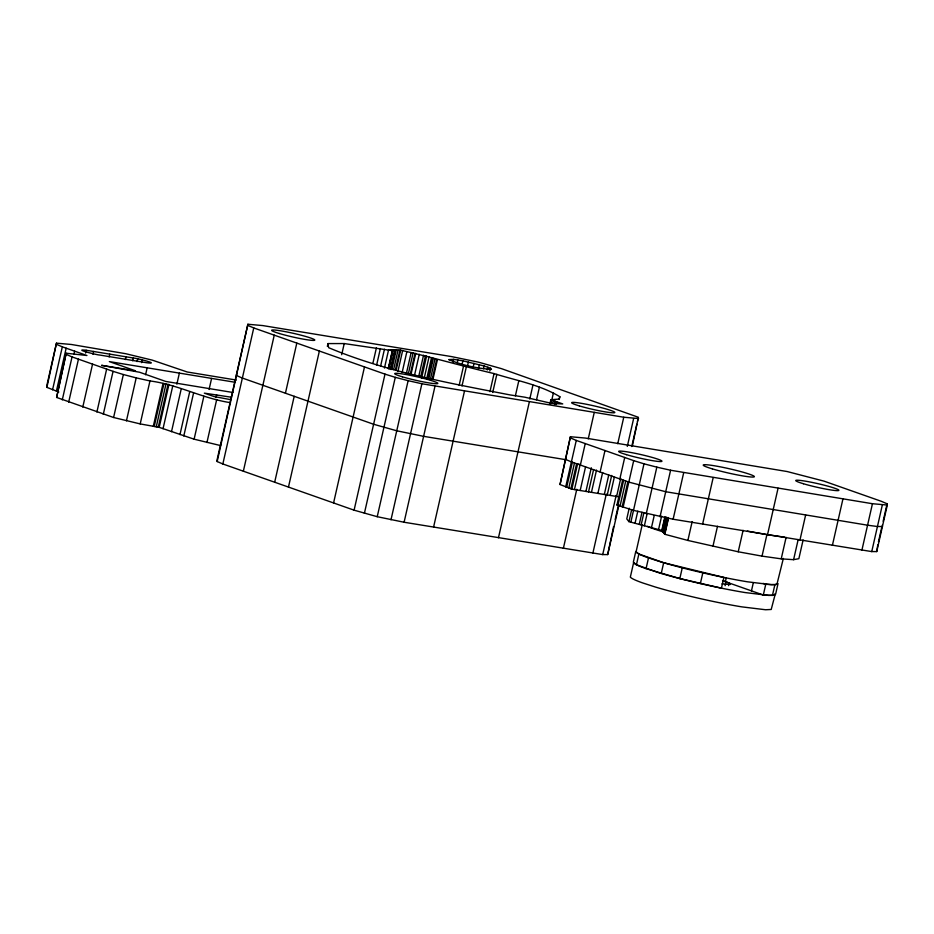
<?xml version="1.0" encoding="UTF-8"?>
<svg xmlns="http://www.w3.org/2000/svg" width="934" height="934" viewBox="0 0 934 934"><rect width="100%" height="100%" fill="white"/><g stroke="black" fill="none" stroke-linecap="round" stroke-linejoin="round"><path stroke-width="1.4" d="M236.384 380.068L187.209 371.989L152.3 360.139L125.693 353.706L71.311 344.471L56.46 343.163L46.7 386.116L46.898 387.377L58.819 392M46.898 387.377L56.46 343.163M52.561 389.805L62.321 346.841L56.659 344.413M56.402 391.159L66.162 348.195M62.321 346.841L86.932 355.504L66.186 353.227L56.624 397.44L113.598 417.498L140.205 423.919L159.2 427.34L194.109 439.19L220.716 445.611M56.624 397.44L66.186 353.227M62.286 399.869L72.046 356.905L66.384 354.476M73.996 353.951L74.627 351.172M68.696 402.122L78.456 359.158M85.566 353.04L86.197 350.262L133.387 358.026C135.663 357.932 161.419 364.447 146.918 362.789L99.74 355.037C97.451 355.118 71.696 348.615 86.197 350.262M92.945 354.255L93.575 351.476M82.787 407.084L92.548 364.132M109.161 356.916L109.792 354.149M96.891 412.046L106.651 369.093M103.3 414.299L113.061 371.347L72.046 356.905M125.389 359.578L126.02 356.811M113.598 417.498L123.358 374.534L113.061 371.347M132.756 360.793L133.387 358.026M137.076 361.61L137.707 358.831M126.44 420.825L136.201 377.873L123.358 374.534M141.629 362.626L142.248 359.847M145.587 374.744L147.163 367.809M140.205 423.919L149.965 380.955C177.752 384.458 202.736 398.549 230.476 402.659M153.293 426.371L163.053 383.407M154.215 426.523L163.975 383.559M156.247 426.861L166.007 383.897M158.278 427.188L168.038 384.236M159.2 427.34L168.961 384.388M163.041 428.694L172.802 385.73M176.865 384.189L179.375 373.11M171.506 431.671L181.266 388.719M179.958 434.649L189.719 391.696M183.8 436.003L193.56 393.051M194.109 439.19L203.869 396.238M209.076 389.49L211.598 378.398M215.987 397.569L216.618 394.79M206.939 442.529L216.7 399.565M632.271 446.382L638.401 417.288L501.5 368.661L478.36 362.135L451.496 356.59L262.734 325.569L247.895 324.25L216.98 460.287L217.178 461.548L222.841 463.976L354.091 510.174L377.231 516.7L404.095 522.246L602.71 554.586L607.695 554.574L618.892 505.282M217.178 461.548L247.895 324.25M222.841 463.976L253.756 327.939L248.082 325.511M243.354 471.191L274.257 335.154M285.43 393.214L296.814 343.093M274.678 482.224L294.198 396.308M288.466 487.069L319.37 351.044M327.355 346.374L327.997 343.584L344.226 343.56L392.747 350.717L388.637 368.813M341.692 354.698L344.226 343.56M333.578 502.959L364.493 366.922M372.923 363.174L376.402 347.868M376.589 365.241L380.383 348.534M380.652 365.93L384.446 349.234M384.458 368.054L388.567 349.958M354.091 510.174L384.995 374.137L253.756 327.939M388.229 368.673L392.338 350.565M388.649 367.984L392.759 349.888M390.143 369.444L394.58 349.958M390.972 369.479L395.409 349.993M391.801 369.514L396.226 350.017M393.623 369.584L398.047 350.087M395.444 369.654L399.869 350.157M396.273 369.689L400.698 350.192C431.998 357.22 462.739 366.291 494.051 373.577C516.117 380.558 539.852 384.633 559.863 396.74L559.232 399.53M364.388 513.361L395.292 377.336L384.995 374.137M397.896 371.498L402.636 350.612M402.157 372.433L406.897 351.546M406.418 373.355L411.158 352.48M408.356 373.775L413.097 352.9M377.231 516.7L408.135 380.663L395.292 377.336M410.295 374.207L415.035 353.321M411.007 374.359L415.747 353.472M414.556 375.129L419.296 354.255M418.817 376.063L423.557 355.177M420.755 376.484L425.495 355.597M421.549 378.27L426.604 355.994M390.996 519.783L421.899 383.757L623.76 417.229L638.599 418.549M424.305 377.733L429.056 356.858M426.745 378.597L431.496 357.71M427.854 378.982L432.605 358.107M428.613 379.251L433.353 358.364M430.259 379.834L434.999 358.948M432.22 379.017L436.645 359.532M432.967 379.286L437.392 359.788M404.095 522.246L434.999 386.209M453.107 362.135L453.737 359.345L462.902 360.851L484.116 365.976L490.49 368.218L491.424 369.409C476.924 368.37 462.143 365.194 448.729 359.602L453.737 359.345M457.275 362.731L457.905 359.952M461.956 365.031L462.902 360.851M459.143 385.357L463.579 365.871M461.991 386.022L466.416 366.525M467.455 366.163L468.401 361.983M433.586 527.091L464.49 391.054M473.071 367.459L474.017 363.279M478.43 368.813L479.376 364.634M483.485 368.755L484.116 365.976M487.268 369.981L487.898 367.19M489.848 370.996L490.49 368.218M489.941 391.673L494.051 373.577M492.72 392.455L496.83 374.359M515.37 395.888L518.849 380.582M529.776 399.04L532.94 385.123M498.464 537.75L529.38 401.713M536.548 399.729L539.397 387.201M549.904 403.908L550.85 399.729L558.917 399.087L559.863 396.74M550.651 404.177L551.597 399.997M551.866 399.717L553.442 392.759M552.613 403.36L553.243 400.569M554.259 403.943L554.901 401.153M555.018 404.2L555.648 401.422M556.127 404.597L556.757 401.807M622.663 479.948L616.965 505.002L633.415 510.361L673.122 519.234L871.749 551.585L876.722 551.574L887.3 505.037L887.102 503.776L881.439 501.348L824.021 481.138L787.105 471.53L585.256 438.046L570.417 436.738L560.038 484.524L571.853 489.124L619.184 496.9M560.038 484.524L570.417 436.738M565.7 486.953L576.278 440.416L570.616 437.988M566.658 487.291L572.355 462.237M568.783 488.038L574.468 462.984M570.896 488.786L576.593 463.731M571.853 489.124L577.551 464.07L580.154 464.49L574.457 489.556M580.364 465.062L585.244 443.58M563.354 548.421L576.792 489.264M588.257 438.84L594.257 412.384M580.189 490.49L585.56 466.825M585.922 491.436L591.292 467.771M588.525 491.868L593.58 469.592M591.444 492.346L596.511 470.071M600.107 472.009L604.987 450.527M597.888 493.397L602.628 472.522M604.321 494.46L608.746 474.974M592.845 553.267L606.283 494.109M617.748 443.685L623.76 417.229M607.252 494.938L611.677 475.453M610.171 495.417L614.292 477.321M602.71 554.586L616.16 495.429M619.837 478.955L624.718 457.473M627.298 446.394L633.626 418.549M616.615 496.479L620.725 478.383M617.923 505.341L623.62 480.286M613.58 526.566L607.695 554.574M615.179 519.526L618.378 505.434M631.758 446.522L636.825 424.246M637.455 421.467L638.085 418.677M620.048 506.088L625.733 481.033M622.161 506.835L627.846 481.769M623.118 507.174L633.696 460.637L576.278 440.416M629.212 508.189L626.772 518.93L628.944 521.651L661.786 530.419L664.833 534.283L687.879 540.447L738.222 551.784L762.027 556.127L781.221 558.847L793.596 559.676L798.862 558.684L803.123 539.887M628.944 521.651L631.688 509.567M630.847 522.164L643.993 463.824L633.696 460.637M635.038 523.285L637.794 511.202M639.241 524.406L641.985 512.322M641.144 524.908L643.888 512.824M642.218 524.78L636.031 552.052A72.922 6.106 12.8 0 0 648.5 557.913L661.003 561.941A72.922 6.106 12.8 0 0 747.504 581.812L771.262 584.696L776.901 584.415L783.357 558.427M646.258 513.7L656.836 467.152L643.993 463.824M644.378 525.772L647.122 513.688M636.439 564.755L638.879 554.014L635.774 551.469L633.334 562.198L636.439 564.755L658.563 572.682A72.922 6.106 12.8 0 0 745.063 592.553L768.822 595.437L774.461 595.156L775.337 593.72L771.215 609.47L765.576 609.75L741.818 606.866A72.922 6.106 12.8 0 1 655.306 587.007L642.814 582.979A72.922 6.106 12.8 0 1 630.333 577.119L633.591 562.793A72.922 6.106 12.8 0 0 646.059 568.654L679.824 578.566L721.433 588.163L723.873 577.422L663.677 562.735L638.879 554.014M651.465 527.663L654.209 515.58M646.059 568.654L648.5 557.913M660.034 516.782L670.6 470.246L872.449 503.718L887.3 505.037M658.563 529.555L661.611 516.14M661.786 530.419L664.845 516.992M662.089 530.804L665.136 517.378M662.743 531.633L666.105 516.864M663.409 532.473L666.759 517.705M663.7 532.847L667.063 518.078M663.876 533.081L667.238 518.312M664.272 533.571L667.927 517.459M664.658 534.061L668.312 517.95M664.833 534.283L668.499 518.183M673.122 519.234L683.688 472.697M661.237 573.476L663.677 562.735M687.879 540.447L692.152 521.651M679.824 578.566L682.264 567.825M702.613 524.091L713.191 477.543M700.372 583.587L702.812 572.846M712.922 546.413L717.499 526.274M725.403 581.695L726.313 577.667M725.111 585.7L725.998 581.8L722.542 580.679M728.543 585.641L729.139 583.038L725.998 581.8M738.222 551.784L743.102 530.302M751.461 590.872L753.294 582.816M762.027 556.127L766.907 534.657L784.723 537.178M767.503 534.75L778.069 488.213M763.311 595.04L765.752 584.31L774.881 584.684L778.034 583.575L775.594 594.304L772.441 595.425L763.311 595.04L722.659 580.738M772.441 595.425L774.881 584.684M781.221 558.847L786.101 537.377M793.596 559.676L798.173 539.537M799.948 540.086L805.633 515.019M832.381 545.409L842.958 498.873M861.884 550.266L872.449 503.718M871.749 551.585L882.315 505.037M877.797 544.755L876.722 551.574M878.427 541.965L881.906 526.648M883.144 521.23L887.102 503.776M400.698 350.192L390.108 349.783L392.747 350.717M721.959 583.89L730.271 584.486L729.139 583.038M235.415 382.321L109.336 361.598L135.477 370.798L101.549 365.334L139.575 372.246L165.727 381.446L232.94 392.49M231.48 397.242L204.336 393.144L213.909 396.518L230.149 399.554M565.946 459.715L423.604 436.33L396.752 430.784L373.612 424.258L242.361 378.06L236.699 375.631L236.5 374.371M616.965 505.002L619.569 505.434M747.305 531.072L766.907 534.657M408.135 380.663L421.899 383.757M656.836 467.152L670.6 470.246M136.201 377.873L149.965 380.955M664.086 532.205L655.014 529.274A72.922 6.106 12.8 0 1 647.437 526.332M550.85 399.729L562.747 403.92L552.157 403.511L524.721 397.172L510.104 394.93C448.845 382.975 386.419 371.966 328.64 347.682L327.997 343.584M763.125 583.376L765.752 584.31M882.221 525.258L882.42 526.519L877.435 526.519L867.569 525.2L665.72 491.728L628.816 482.107L571.398 461.898L565.735 459.47L565.537 458.209M579.337 405.905A22.101 1.845 12.8 0 0 614.467 412.723A22.101 1.845 12.8 0 0 585.945 404.165A22.101 1.845 12.8 0 0 579.337 405.905M402.379 376.822A22.101 1.845 12.8 0 0 437.497 383.629A22.101 1.845 12.8 0 0 408.987 375.083A22.101 1.845 12.8 0 0 402.379 376.822M279.336 333.508A22.101 1.845 12.8 0 0 314.454 340.315A22.101 1.845 12.8 0 0 285.944 331.768A22.101 1.845 12.8 0 0 279.336 333.508M626.469 454.66A22.101 1.845 12.8 0 0 661.587 461.466A22.101 1.845 12.8 0 0 633.077 452.908A22.101 1.845 12.8 0 0 626.469 454.66M712.397 468.891A26.152 2.183 12.8 0 0 753.96 476.947A26.152 2.183 12.8 0 0 720.207 466.825A26.152 2.183 12.8 0 0 712.397 468.891M803.427 483.742A22.101 1.845 12.8 0 0 838.545 490.548A22.101 1.845 12.8 0 0 810.035 482.002A22.101 1.845 12.8 0 0 803.427 483.742"/></g></svg>
